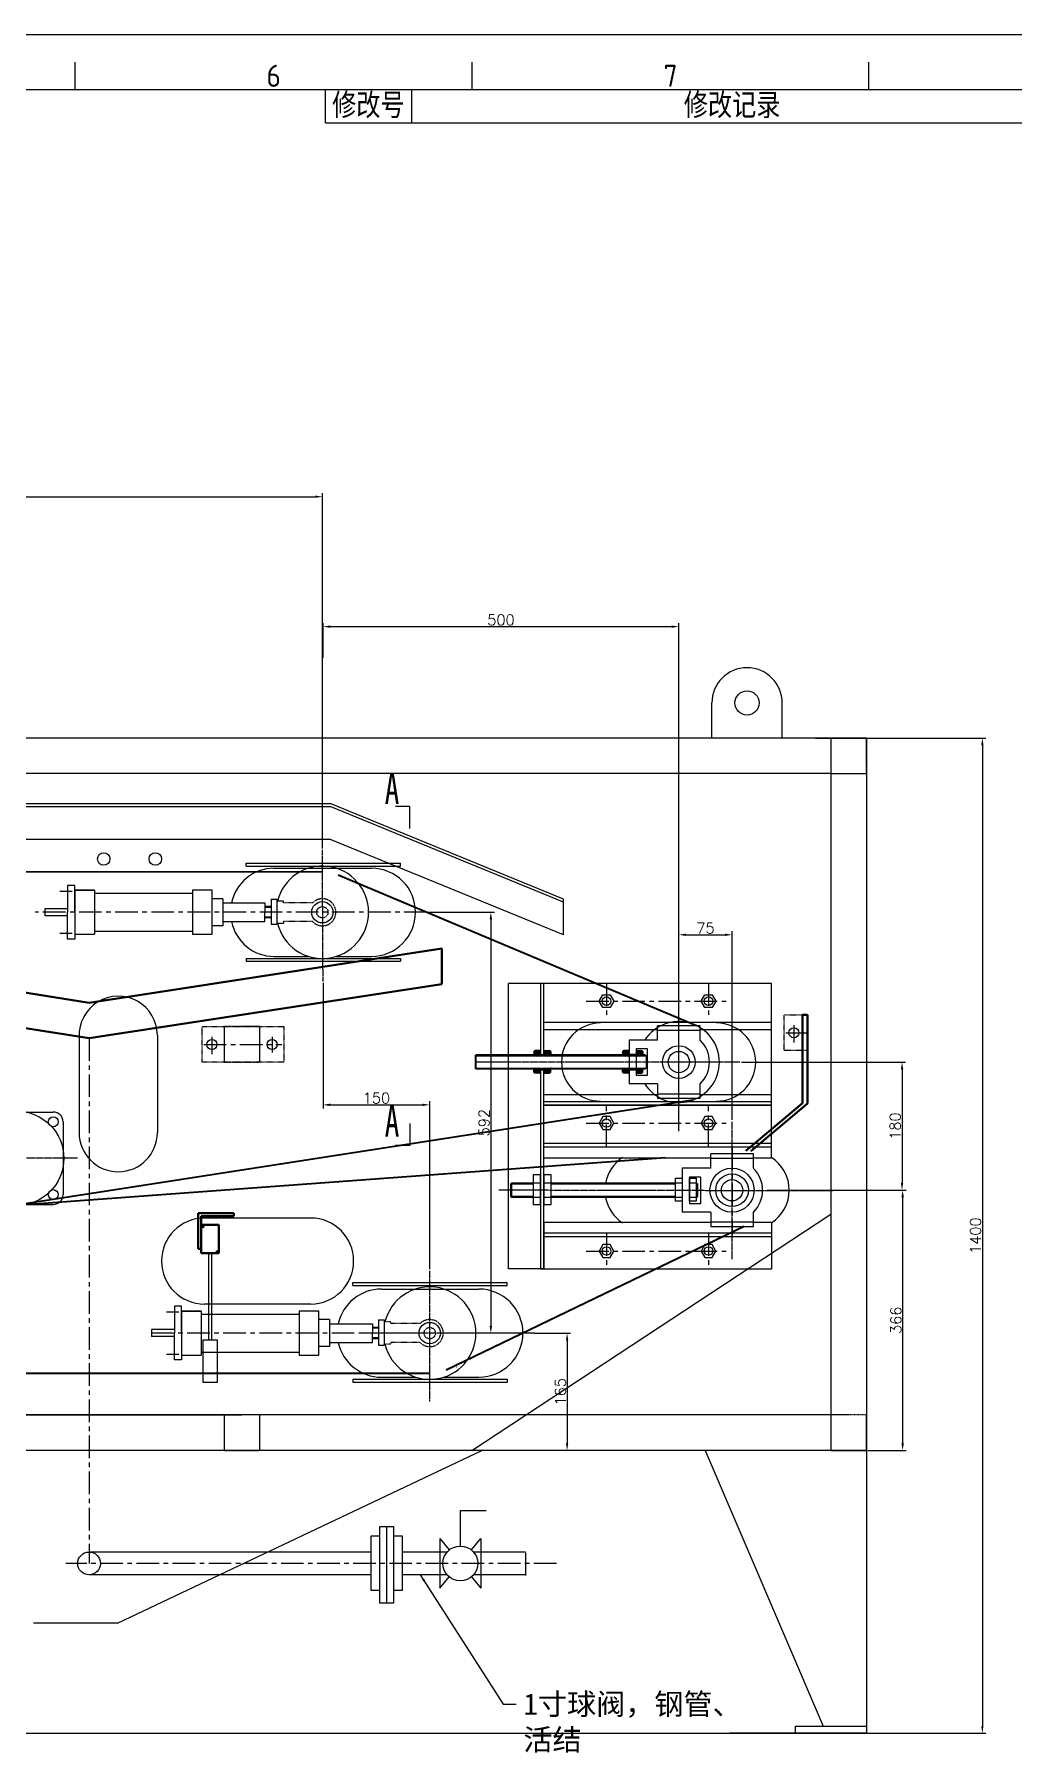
# Model space of a CAD drawing. Header units: inches. Extents: x -166203 to -65610, y -6981 to 11093.
# Drawn here: x -88545 to -87168, y 5166 to 7583 of the extents above; entities that cross this region are included whole.
import ezdxf
from ezdxf.enums import TextEntityAlignment as Align

# ---------------------------------------------------------------- set-up
doc = ezdxf.new("R2010")
doc.units = ezdxf.units.IN
doc.header["$MEASUREMENT"] = 0
doc.linetypes.add('CENTERX2', pattern=[101.6, 63.5, -12.7, 12.7, -12.7])
doc.linetypes.add('HIDDEN2', pattern=[0.1875, 0.125, -0.0625])
doc.layers.get('0').update_dxf_attribs({"lineweight": 25})
doc.layers.get('Defpoints').update_dxf_attribs({"color": 5})
doc.layers.add('BODY', color=4, linetype='Continuous', lineweight=50)
doc.layers.add('图层2', color=3, linetype='Continuous', lineweight=40)
for name, color, linetype in [('DOTE', 40, 'CENTERX2'), ('FRAME035', 2, 'Continuous'), ('ZHU', 7, 'Continuous'), ('中心线', 1, 'CENTERX2'), ('细线', 30, 'Continuous'), ('虚线', 3, 'HIDDEN2')]:
    doc.layers.add(name, color=color, linetype=linetype)
doc.styles.add('ISOCP', font='isocp.shx')
doc.styles.get("Standard").update_dxf_attribs({"font": 'txt.shx', "bigfont": 'whgtxt.shx'})
doc.styles.add('STYLE1', font='SIMFANG.TTF', dxfattribs={"width": 0.8, "height": 4})
doc.styles.add('宋体', font='txt.shx', dxfattribs={"width": 0.7, "bigfont": 'whgtxt.shx'})
doc.dimstyles.get("Standard").update_dxf_attribs({"dimtxt": 15, "dimasz": 10, "dimexe": 5, "dimexo": 2, "dimgap": 2, "dimtad": 1, "dimdec": 0, "dimzin": 0, "dimdsep": 46, "dimtxsty": 'Standard', "dimcen": 0.09, "dimclrd": 4, "dimclre": 4, "dimclrt": 4, "dimadec": 1, "dimazin": 0, "dimtfac": 1, "dimtdec": 0, "dimtofl": 0, "dimtmove": 0, "dimatfit": 3, "dimfxl": 0, "dimtolj": 1, "dimtzin": 0, "dimarcsym": 0})

# ---------------------------------------------------------------- blocks, each defined once
blk = doc.blocks.new('*D11')
at = {"layer": 'BODY', "color": 4, "lineweight": -2, "ltscale": 0.5}
for p, q in [((-89475.4, 6591.3), (-89475.4, 6938)), ((-88140.4, 6438.2), (-88140.4, 6938)), ((-89465.4, 6933), (-88150.4, 6933))]:
    blk.add_line(p, q, dxfattribs=at)
at = {"layer": 'BODY', "color": 4, "ltscale": 0.5}
for points in [[(-89465.4, 6934.7), (-89465.4, 6931.4), (-89475.4, 6933)], [(-88150.4, 6934.7), (-88150.4, 6931.4), (-88140.4, 6933)]]:
    blk.add_solid(points, dxfattribs=at)
at = {"layer": 'Defpoints', "color": 0, "ltscale": 0.5}
for p in [(-88140.4, 6933), (-89475.4, 6589.3), (-88140.4, 6436.2)]:
    blk.add_point(p, dxfattribs=at)
at = {"layer": 'BODY', "color": 4, "ltscale": 0.5, "insert": (-88807.9, 6942.5), "char_height": 15, "attachment_point": 5}
blk.add_mtext('\\A1;1335', dxfattribs=at)
blk = doc.blocks.new('*D12')
at = {"layer": 'BODY', "color": 4, "lineweight": -2, "ltscale": 0.5}
for p, q in [((-88139.4, 6706.5), (-88139.4, 6755.2)), ((-88129.4, 6750.2), (-87649.2, 6750.2)), ((-87639.2, 6227.4), (-87639.2, 6755.2))]:
    blk.add_line(p, q, dxfattribs=at)
at = {"layer": 'BODY', "color": 4, "ltscale": 0.5}
for points in [[(-88129.4, 6751.9), (-88129.4, 6748.6), (-88139.4, 6750.2)], [(-87649.2, 6751.9), (-87649.2, 6748.6), (-87639.2, 6750.2)]]:
    blk.add_solid(points, dxfattribs=at)
at = {"layer": 'Defpoints', "color": 0, "ltscale": 0.5}
for p in [(-87639.2, 6750.2), (-88139.4, 6704.5), (-87639.2, 6225.4)]:
    blk.add_point(p, dxfattribs=at)
at = {"layer": 'BODY', "color": 4, "ltscale": 0.5, "insert": (-87889.3, 6759.7), "char_height": 15, "attachment_point": 5}
blk.add_mtext('\\A1;500', dxfattribs=at)
blk = doc.blocks.new('*D13')
at = {"layer": 'BODY', "color": 4, "lineweight": -2, "ltscale": 0.5}
for p, q in [((-87639.2, 6222), (-87639.2, 6321.7)), ((-87629.2, 6316.7), (-87574.4, 6316.7)), ((-87564.4, 6056.2), (-87564.4, 6321.7))]:
    blk.add_line(p, q, dxfattribs=at)
at = {"layer": 'BODY', "color": 4, "ltscale": 0.5}
for points in [[(-87629.2, 6318.4), (-87629.2, 6315.1), (-87639.2, 6316.7)], [(-87574.4, 6318.4), (-87574.4, 6315.1), (-87564.4, 6316.7)]]:
    blk.add_solid(points, dxfattribs=at)
at = {"layer": 'Defpoints', "color": 0, "ltscale": 0.5}
for p in [(-87564.4, 6316.7), (-87639.2, 6220), (-87564.4, 6054.2)]:
    blk.add_point(p, dxfattribs=at)
at = {"layer": 'BODY', "color": 4, "ltscale": 0.5, "insert": (-87601.8, 6326.2), "char_height": 15, "attachment_point": 5}
blk.add_mtext('\\A1;75', dxfattribs=at)
blk = doc.blocks.new('*D14')
at = {"layer": 'BODY', "color": 4, "lineweight": -2, "ltscale": 0.5}
for p, q in [((-88139.4, 6249.2), (-88139.4, 6072.5)), ((-88129.4, 6077.5), (-87999.4, 6077.5)), ((-87989.4, 5846.2), (-87989.4, 6082.5))]:
    blk.add_line(p, q, dxfattribs=at)
at = {"layer": 'BODY', "color": 4, "ltscale": 0.5}
for points in [[(-88129.4, 6079.2), (-88129.4, 6075.9), (-88139.4, 6077.5)], [(-87999.4, 6079.2), (-87999.4, 6075.9), (-87989.4, 6077.5)]]:
    blk.add_solid(points, dxfattribs=at)
at = {"layer": 'Defpoints', "color": 0, "ltscale": 0.5}
for p in [(-88139.4, 6251.2), (-87989.4, 6077.5), (-87989.4, 5844.2)]:
    blk.add_point(p, dxfattribs=at)
at = {"layer": 'BODY', "color": 4, "ltscale": 0.5, "insert": (-88064.4, 6087), "char_height": 15, "attachment_point": 5}
blk.add_mtext('\\A1;150', dxfattribs=at)
blk = doc.blocks.new('*D15')
at = {"layer": 'BODY', "color": 4, "lineweight": -2, "ltscale": 0.5}
for p, q in [((-87991.5, 6348.4), (-87898.5, 6348.4)), ((-87903.5, 6338.4), (-87903.5, 5766.4)), ((-87846.7, 5756.4), (-87908.5, 5756.4))]:
    blk.add_line(p, q, dxfattribs=at)
at = {"layer": 'BODY', "color": 4, "ltscale": 0.5}
for points in [[(-87905.2, 6338.4), (-87901.8, 6338.4), (-87903.5, 6348.4)], [(-87905.2, 5766.4), (-87901.8, 5766.4), (-87903.5, 5756.4)]]:
    blk.add_solid(points, dxfattribs=at)
at = {"layer": 'Defpoints', "color": 0, "ltscale": 0.5}
for p in [(-87993.5, 6348.4), (-87903.5, 5756.4), (-87844.7, 5756.4)]:
    blk.add_point(p, dxfattribs=at)
at = {"layer": 'BODY', "color": 4, "ltscale": 0.5, "insert": (-87913, 6052.4), "char_height": 15, "attachment_point": 5, "rotation": 90}
blk.add_mtext('\\A1;592', dxfattribs=at)
blk = doc.blocks.new('*D18')
at = {"layer": 'BODY', "color": 4, "lineweight": -2, "ltscale": 0.5}
for p, q in [((-87842.7, 5756.4), (-87791.3, 5756.4)), ((-87796.3, 5746.4), (-87796.3, 5601.4)), ((-87798.3, 5591.4), (-87801.3, 5591.4))]:
    blk.add_line(p, q, dxfattribs=at)
at = {"layer": 'BODY', "color": 4, "ltscale": 0.5}
for points in [[(-87798, 5746.4), (-87794.7, 5746.4), (-87796.3, 5756.4)], [(-87798, 5601.4), (-87794.7, 5601.4), (-87796.3, 5591.4)]]:
    blk.add_solid(points, dxfattribs=at)
at = {"layer": 'Defpoints', "color": 0, "ltscale": 0.5}
for p in [(-87844.7, 5756.4), (-87796.3, 5591.4), (-87796.3, 5591.4)]:
    blk.add_point(p, dxfattribs=at)
at = {"layer": 'BODY', "color": 4, "ltscale": 0.5, "insert": (-87805.8, 5673.9), "char_height": 15, "attachment_point": 5, "rotation": 90}
blk.add_mtext('\\A1;165', dxfattribs=at)
blk = doc.blocks.new('*D19')
at = {"layer": 'BODY', "color": 4, "lineweight": -2, "ltscale": 0.5}
for p, q in [((-87508.4, 5957.4), (-87319.5, 5957.4)), ((-87324.5, 5947.4), (-87324.5, 5601.4)), ((-87373.4, 5591.4), (-87319.5, 5591.4))]:
    blk.add_line(p, q, dxfattribs=at)
at = {"layer": 'BODY', "color": 4, "ltscale": 0.5}
for points in [[(-87326.2, 5947.4), (-87322.8, 5947.4), (-87324.5, 5957.4)], [(-87326.2, 5601.4), (-87322.8, 5601.4), (-87324.5, 5591.4)]]:
    blk.add_solid(points, dxfattribs=at)
at = {"layer": 'Defpoints', "color": 0, "ltscale": 0.5}
for p in [(-87510.4, 5957.4), (-87375.4, 5591.4), (-87324.5, 5591.4)]:
    blk.add_point(p, dxfattribs=at)
at = {"layer": 'BODY', "color": 4, "ltscale": 0.5, "insert": (-87334, 5774.4), "char_height": 15, "attachment_point": 5, "rotation": 90}
blk.add_mtext('\\A1;366', dxfattribs=at)
blk = doc.blocks.new('*D20')
at = {"layer": 'BODY', "color": 4, "lineweight": -2, "ltscale": 0.5}
for p, q in [((-87551.3, 6137.7), (-87320.4, 6137.7)), ((-87325.4, 6127.7), (-87325.4, 5967.4)), ((-87515, 5957.4), (-87320.4, 5957.4))]:
    blk.add_line(p, q, dxfattribs=at)
at = {"layer": 'BODY', "color": 4, "ltscale": 0.5}
for points in [[(-87327, 6127.7), (-87323.7, 6127.7), (-87325.4, 6137.7)], [(-87327, 5967.4), (-87323.7, 5967.4), (-87325.4, 5957.4)]]:
    blk.add_solid(points, dxfattribs=at)
at = {"layer": 'Defpoints', "color": 0, "ltscale": 0.5}
for p in [(-87553.3, 6137.7), (-87517, 5957.4), (-87325.4, 5957.4)]:
    blk.add_point(p, dxfattribs=at)
at = {"layer": 'BODY', "color": 4, "ltscale": 0.5, "insert": (-87334.9, 6047.6), "char_height": 15, "attachment_point": 5, "rotation": 90}
blk.add_mtext('\\A1;180', dxfattribs=at)
blk = doc.blocks.new('*D56')
at = {"color": 4, "lineweight": -2, "ltscale": 0.5}
for p, q in [((-87447.1, 6593.4), (-87207.4, 6593.4)), ((-87212.4, 6583.4), (-87212.4, 5203.4)), ((-87509.8, 5193.4), (-87207.4, 5193.4))]:
    blk.add_line(p, q, dxfattribs=at)
at = {"color": 4, "ltscale": 0.5}
for points in [[(-87214.1, 6583.4), (-87210.8, 6583.4), (-87212.4, 6593.4)], [(-87214.1, 5203.4), (-87210.8, 5203.4), (-87212.4, 5193.4)]]:
    blk.add_solid(points, dxfattribs=at)
at = {"layer": 'Defpoints', "color": 0, "ltscale": 0.5}
for p in [(-87449.1, 6593.4), (-87511.8, 5193.4), (-87212.4, 5193.4)]:
    blk.add_point(p, dxfattribs=at)
at = {"color": 4, "ltscale": 0.5, "insert": (-87221.9, 5893.4), "char_height": 15, "attachment_point": 5, "rotation": 90}
blk.add_mtext('\\A1;1400', dxfattribs=at)

msp = doc.modelspace()

# ---------------------------------------------------------------- hatches: boundary and pattern name
at = {"layer": 'BODY', "ltscale": 0.5}
h = msp.add_hatch(dxfattribs=at)
h.set_pattern_fill('ANSI31', color=256, scale=20, style=0)
h.set_pattern_definition([(45, (-124.618, -9e-13), (-1.76776695, 1.76776695), [])])
h.paths.add_polyline_path([(-87833.8, 6154), (-87841.7, 6154), (-87843.2, 6152.5), (-87843.2, 6147.7), (-87833.8, 6147.7)])
h.paths.add_polyline_path([(-87833.8, 6147.7), (-87843.2, 6147.7), (-87843.2, 6146.2), (-87833.8, 6146.2)])
h.paths.add_polyline_path([(-87833.8, 6127.7), (-87843.2, 6127.7), (-87843.2, 6123.4), (-87841.7, 6121.9), (-87833.8, 6121.9)])
h.paths.add_polyline_path([(-87833.8, 6129.2), (-87843.2, 6129.2), (-87843.2, 6127.7), (-87833.8, 6127.7)])
h = msp.add_hatch(dxfattribs=at)
h.set_pattern_fill('ANSI31', color=256, scale=20, style=0)
h.set_pattern_definition([(135, (-175537.9768, -2e-12), (1.76776695, 1.76776695), [])])
h.paths.add_polyline_path([(-87828.8, 6154), (-87820.9, 6154), (-87819.4, 6152.5), (-87819.4, 6147.7), (-87828.8, 6147.7)])
h.paths.add_polyline_path([(-87828.8, 6147.7), (-87819.4, 6147.7), (-87819.4, 6146.2), (-87828.8, 6146.2)])
h.paths.add_polyline_path([(-87828.8, 6127.7), (-87819.4, 6127.7), (-87819.4, 6123.4), (-87820.9, 6121.9), (-87828.8, 6121.9)])
h.paths.add_polyline_path([(-87828.8, 6129.2), (-87819.4, 6129.2), (-87819.4, 6127.7), (-87828.8, 6127.7)])
h = msp.add_hatch(dxfattribs=at)
h.set_pattern_fill('ANSI31', color=256, scale=20, style=0)
h.paths.add_polyline_path([(-87709.2, 6147.7), (-87709.2, 6154), (-87717.1, 6154), (-87718.6, 6152.5), (-87718.6, 6147.7)])
h.paths.add_polyline_path([(-87709.2, 6146.2), (-87709.2, 6147.7), (-87718.6, 6147.7), (-87718.6, 6146.2)])
h.paths.add_polyline_path([(-87718.6, 6127.7), (-87718.6, 6123.4), (-87717.1, 6121.9), (-87709.2, 6121.9), (-87709.2, 6127.7)])
h.paths.add_polyline_path([(-87718.6, 6129.2), (-87718.6, 6127.7), (-87709.2, 6127.7), (-87709.2, 6129.2)])
h = msp.add_hatch(dxfattribs=at)
h.set_pattern_fill('ANSI31', color=256, scale=20, style=0)
h.set_pattern_definition([(135, (-175408.3588, 0), (1.76776695, 1.76776695), [])])
h.paths.add_polyline_path([(-87699.2, 6154), (-87691.2, 6154), (-87689.7, 6152.5), (-87689.7, 6147.7), (-87699.2, 6147.7)])
h.paths.add_polyline_path([(-87699.2, 6147.7), (-87689.7, 6147.7), (-87689.7, 6146.2), (-87699.2, 6146.2)])
h.paths.add_polyline_path([(-87699.2, 6127.7), (-87689.7, 6127.7), (-87689.7, 6123.4), (-87691.2, 6121.9), (-87699.2, 6121.9)])
h.paths.add_polyline_path([(-87699.2, 6129.2), (-87689.7, 6129.2), (-87689.7, 6127.7), (-87699.2, 6127.7)])

# ---------------------------------------------------------------- linework, layer by layer
at = {"color": 3, "linetype": 'Continuous'}
for p, q in [((-88487.8, 7505.6), (-88487.8, 7544.5)), ((-87929.8, 7505.6), (-87929.8, 7544.5)), ((-87371.9, 7505.6), (-87371.9, 7544.5))]:
    msp.add_line(p, q, dxfattribs=at)
at = {"color": 2, "linetype": 'Continuous'}
for p, q in [((-85795.5, 7505.6), (-93710.2, 7505.6)), ((-88135.9, 7459), (-88135.9, 7505.6)), ((-88014.6, 7459), (-88014.6, 7505.6)), ((-88135.9, 7459), (-85795.5, 7459))]:
    msp.add_line(p, q, dxfattribs=at)
at = {"ltscale": 0.03}
for p, q in [((-87375.4, 6593.4), (-88829.4, 6593.4)), ((-87375.4, 6593.4), (-87375.4, 5591.4)), ((-87425.4, 6543.4), (-88779.4, 6543.4)), ((-87425.4, 6543.4), (-87425.4, 5641.4)), ((-87425.4, 5641.4), (-89198, 5641.4)), ((-87375.4, 5591.4), (-89216.5, 5591.4)), ((-87375.4, 5591.4), (-87737.4, 5591.4)), ((-87602, 5591.4), (-87436.3, 5203.4)), ((-87375.4, 5591.4), (-87375.4, 5193.4)), ((-89216.5, 5193.4), (-87360, 5193.4)), ((-87375.4, 5193.4), (-87567.4, 5193.4))]:
    msp.add_line(p, q, dxfattribs=at)
at = {"ltscale": 0.5}
for p, q in [((-88017.3, 6497.2), (-88037.4, 6497.2)), ((-88017.3, 6466.4), (-88017.3, 6497.2)), ((-88247.4, 6417.4), (-88030.4, 6417.4)), ((-88247.4, 6413.4), (-88247.4, 6417.4)), ((-88247.4, 6413.4), (-88030.4, 6413.4)), ((-88208.4, 6410.4), (-88071.4, 6410.4)), ((-88030.4, 6413.4), (-88030.4, 6417.4)), ((-88488.5, 6386.3), (-88498.5, 6386.3)), ((-88498.5, 6386.3), (-88498.5, 6348.4)), ((-88488.5, 6348.4), (-88488.5, 6386.3)), ((-88488.5, 6379.4), (-88488.5, 6317.4)), ((-88488.5, 6379.4), (-88461, 6379.4)), ((-88461, 6379.4), (-88488.5, 6379.4)), ((-88461, 6379.4), (-88461, 6317.4)), ((-88461, 6375.1), (-88323, 6375.1)), ((-88295.5, 6379.4), (-88323, 6379.4)), ((-88295.5, 6379.4), (-88323, 6379.4)), ((-88323, 6379.4), (-88323, 6317.4)), ((-88295.5, 6317.4), (-88295.5, 6379.4)), ((-88280.5, 6367.4), (-88295.5, 6367.4)), ((-88280.5, 6367.4), (-88280.5, 6329.4)), ((-88280.5, 6361.6), (-88221.1, 6361.6)), ((-88221.1, 6361.6), (-88221.1, 6347.8)), ((-88212.4, 6367), (-88212.4, 6331.6)), ((-88212.4, 6367), (-88204.4, 6367)), ((-88204.4, 6367), (-88204.4, 6331.6)), ((-88498.5, 6353.4), (-88530.4, 6353.4)), ((-88530.4, 6353.4), (-88530.4, 6343.4)), ((-88498.5, 6343.4), (-88530.4, 6343.4)), ((-88498.5, 6310.6), (-88498.5, 6348.4)), ((-88488.5, 6348.4), (-88488.5, 6310.6)), ((-88280.5, 6335.3), (-88221.1, 6335.3)), ((-88212.4, 6356.4), (-88221.1, 6356.4)), ((-88212.4, 6355.2), (-88221.1, 6355.2)), ((-88221.1, 6335.3), (-88221.1, 6349.1)), ((-88212.4, 6341.6), (-88221.1, 6341.6)), ((-88212.4, 6340.4), (-88221.1, 6340.4)), ((-88488.5, 6310.6), (-88498.5, 6310.6)), ((-88488.5, 6317.4), (-88461, 6317.4)), ((-88323, 6321.2), (-88461, 6321.2)), ((-88323, 6317.4), (-88295.5, 6317.4)), ((-88280.5, 6329.4), (-88295.5, 6329.4)), ((-88212.4, 6331.6), (-88204.4, 6331.6)), ((-88208.4, 6286.4), (-88159.9, 6286.4)), ((-88120.8, 6286.4), (-88071.4, 6286.4)), ((-88247.4, 6283.4), (-88030.4, 6283.4)), ((-88247.4, 6283.4), (-88247.4, 6279.4)), ((-88247.4, 6279.4), (-88030.4, 6279.4)), ((-88030.4, 6283.4), (-88030.4, 6279.4)), ((-87878.8, 5846.9), (-87878.8, 6248.4)), ((-87508.8, 6248.4), (-87878.8, 6248.4)), ((-87833.8, 6248.4), (-87833.8, 6147.7)), ((-87828.8, 6147.7), (-87828.8, 6248.4)), ((-87508.8, 6002.9), (-87508.8, 6248.4)), ((-87508.8, 6193.4), (-87828.8, 6193.4)), ((-87609.1, 6188.7), (-87669.2, 6188.7)), ((-87669.2, 6168.4), (-87669.2, 6188.7)), ((-87609.1, 6168.4), (-87609.1, 6188.7)), ((-87828.8, 6183.4), (-87669.2, 6183.4)), ((-87709.2, 6168.4), (-87709.2, 6106.9)), ((-87669.2, 6168.4), (-87709.2, 6168.4)), ((-87609.1, 6182.2), (-87669.2, 6182.2)), ((-87609.1, 6183.4), (-87508.8, 6183.4)), ((-87925.5, 6146.2), (-87925.5, 6129.2)), ((-87924, 6127.7), (-87924, 6147.7)), ((-87843.2, 6152.5), (-87841.7, 6154)), ((-87843.2, 6152.5), (-87843.2, 6146.2)), ((-87833.8, 6154), (-87841.7, 6154)), ((-87828.8, 6154), (-87820.9, 6154)), ((-87819.4, 6152.5), (-87820.9, 6154)), ((-87819.4, 6152.5), (-87819.4, 6146.2)), ((-87718.6, 6152.5), (-87717.1, 6154)), ((-87718.6, 6152.5), (-87718.6, 6146.2)), ((-87709.2, 6154), (-87717.1, 6154)), ((-87709.2, 6148.7), (-87699.2, 6148.7)), ((-87699.2, 6156.2), (-87699.2, 6119.2)), ((-87683.2, 6156.2), (-87699.2, 6156.2)), ((-87699.2, 6154), (-87691.2, 6154)), ((-87689.7, 6152.5), (-87691.2, 6154)), ((-87689.7, 6152.5), (-87689.7, 6146.2)), ((-87686.5, 6147.7), (-87685, 6146.2)), ((-87685, 6146.2), (-87685, 6129.2)), ((-87683.2, 6119.2), (-87683.2, 6156.2)), ((-87843.2, 6123.4), (-87843.2, 6129.2)), ((-87843.2, 6123.4), (-87841.7, 6121.9)), ((-87833.8, 6121.9), (-87841.7, 6121.9)), ((-87833.8, 6127.7), (-87833.8, 5846.9)), ((-87833.8, 6126.7), (-87823.8, 6126.7)), ((-87828.8, 5846.9), (-87828.8, 6127.7)), ((-87828.8, 6121.9), (-87820.9, 6121.9)), ((-87819.4, 6123.4), (-87820.9, 6121.9)), ((-87819.4, 6123.4), (-87819.4, 6129.2)), ((-87718.6, 6123.4), (-87718.6, 6129.2)), ((-87718.6, 6123.4), (-87717.1, 6121.9)), ((-87709.2, 6121.9), (-87717.1, 6121.9)), ((-87709.2, 6126.7), (-87699.2, 6126.7)), ((-87699.2, 6121.9), (-87691.2, 6121.9)), ((-87699.2, 6119.2), (-87683.2, 6119.2)), ((-87689.7, 6123.4), (-87691.2, 6121.9)), ((-87689.7, 6123.4), (-87689.7, 6129.2)), ((-87686.5, 6127.7), (-87685, 6129.2)), ((-87828.8, 6091.9), (-87669.2, 6091.9)), ((-87669.2, 6106.9), (-87709.2, 6106.9)), ((-87669.2, 6106.9), (-87669.2, 6086.7)), ((-87669.2, 6093.2), (-87609.1, 6093.2)), ((-87609.1, 6086.7), (-87609.1, 6106.9)), ((-87609.1, 6091.9), (-87508.8, 6091.9)), ((-88621.2, 6067.4), (-88518.7, 6067.4)), ((-87508.8, 6081.9), (-87828.8, 6081.9)), ((-87828.8, 6076.9), (-87508.8, 6076.9)), ((-87508.8, 6076.9), (-87828.8, 6076.9)), ((-87669.2, 6086.7), (-87609.1, 6086.7)), ((-88504.9, 6053.7), (-88504.9, 5951.2)), ((-88017.3, 6051.3), (-88017.3, 6020.5)), ((-88017.3, 6020.5), (-88037.4, 6020.5)), ((-87508.8, 6022.9), (-87828.8, 6022.9)), ((-87508.8, 6017.9), (-87508.8, 6022.9)), ((-87508.8, 6017.9), (-87828.8, 6017.9)), ((-87828.8, 6002.9), (-87594.4, 6002.9)), ((-87534.3, 6008.4), (-87594.4, 6008.4)), ((-87594.4, 5988.2), (-87594.4, 6008.4)), ((-87534.3, 6001.9), (-87594.4, 6001.9)), ((-87534.3, 5988.2), (-87534.3, 6008.4)), ((-87534.3, 6002.9), (-87508.8, 6002.9)), ((-87634.4, 5988.2), (-87634.4, 5926.7)), ((-87594.4, 5988.2), (-87634.4, 5988.2)), ((-87624.4, 5975.9), (-87624.4, 5938.9)), ((-87608.4, 5975.9), (-87624.4, 5975.9)), ((-87608.4, 5938.9), (-87608.4, 5975.9)), ((-87875.8, 5965.9), (-87875.8, 5948.9)), ((-87874.3, 5967.4), (-87874.3, 5947.4)), ((-87613.8, 5967.4), (-87613.8, 5947.4)), ((-87612.3, 5965.9), (-87613.8, 5967.4)), ((-87613.8, 5947.4), (-87612.3, 5948.9)), ((-87612.3, 5948.9), (-87612.3, 5965.9)), ((-88621.2, 5937.4), (-88518.7, 5937.4)), ((-87930.4, 5591.4), (-87425.4, 5923.5)), ((-87594.4, 5926.7), (-87634.4, 5926.7)), ((-87624.4, 5938.9), (-87608.4, 5938.9)), ((-87594.4, 5926.7), (-87594.4, 5906.4)), ((-87534.3, 5906.4), (-87534.3, 5926.7)), ((-88156.9, 5918.3), (-88306.1, 5918.3)), ((-87828.8, 5911.9), (-87828.8, 5891.9)), ((-87594.4, 5911.9), (-87828.8, 5911.9)), ((-87594.4, 5912.9), (-87534.3, 5912.9)), ((-87594.4, 5906.4), (-87534.3, 5906.4)), ((-87508.8, 5911.9), (-87534.3, 5911.9)), ((-87508.8, 5911.9), (-87508.8, 5846.9)), ((-87508.8, 5896.9), (-87828.8, 5896.9)), ((-87828.8, 5896.9), (-87828.8, 5846.9)), ((-87508.8, 5891.9), (-87828.8, 5891.9)), ((-87508.8, 5896.9), (-87508.8, 5891.9)), ((-88097.4, 5827.4), (-87880.4, 5827.4)), ((-88097.4, 5823.4), (-88097.4, 5827.4)), ((-87880.4, 5823.4), (-87880.4, 5827.4)), ((-87828.8, 5846.9), (-87878.8, 5846.9)), ((-87833.8, 5846.9), (-87508.8, 5846.9)), ((-88097.4, 5823.4), (-87880.4, 5823.4)), ((-88057.4, 5818.4), (-87920.4, 5818.4)), ((-88338.5, 5794.3), (-88348.5, 5794.3)), ((-88348.5, 5794.3), (-88348.5, 5756.4)), ((-88338.5, 5756.4), (-88338.5, 5794.3)), ((-88338.5, 5787.4), (-88338.5, 5725.4)), ((-88311, 5787.4), (-88338.5, 5787.4)), ((-88338.5, 5787.4), (-88311, 5787.4)), ((-88311, 5787.4), (-88311, 5725.4)), ((-88311, 5783.1), (-88173, 5783.1)), ((-88156.9, 5797.3), (-88306.1, 5797.3)), ((-88145.5, 5787.4), (-88173, 5787.4)), ((-88145.5, 5787.4), (-88173, 5787.4)), ((-88173, 5787.4), (-88173, 5725.4)), ((-88145.5, 5725.4), (-88145.5, 5787.4)), ((-88348.5, 5761.4), (-88380.4, 5761.4)), ((-88380.4, 5761.4), (-88380.4, 5751.4)), ((-88348.5, 5718.6), (-88348.5, 5756.4)), ((-88338.5, 5756.4), (-88338.5, 5718.6)), ((-88130.5, 5775.4), (-88145.5, 5775.4)), ((-88130.5, 5775.4), (-88130.5, 5737.4)), ((-88130.5, 5769.6), (-88070.1, 5769.6)), ((-88070.1, 5769.6), (-88070.1, 5755.8)), ((-88061.4, 5764.4), (-88070.1, 5764.4)), ((-88061.4, 5763.2), (-88070.1, 5763.2)), ((-88070.1, 5743.3), (-88070.1, 5757.1)), ((-88061.4, 5775), (-88061.4, 5739.6)), ((-88061.4, 5775), (-88053.4, 5775)), ((-88053.4, 5775), (-88053.4, 5739.6)), ((-88348.5, 5751.4), (-88380.4, 5751.4)), ((-88173, 5729.2), (-88311, 5729.2)), ((-88130.5, 5737.4), (-88145.5, 5737.4)), ((-88130.5, 5743.3), (-88070.1, 5743.3)), ((-88061.4, 5749.6), (-88070.1, 5749.6)), ((-88061.4, 5748.4), (-88070.1, 5748.4)), ((-88061.4, 5739.6), (-88053.4, 5739.6)), ((-88338.5, 5718.6), (-88348.5, 5718.6)), ((-88338.5, 5725.4), (-88311, 5725.4)), ((-88173, 5725.4), (-88145.5, 5725.4)), ((-88097.4, 5691.4), (-87880.4, 5691.4)), ((-88097.4, 5691.4), (-88097.4, 5687.4)), ((-88097.4, 5687.4), (-87880.4, 5687.4)), ((-88057.4, 5694.4), (-88008.9, 5694.4)), ((-87969.8, 5694.4), (-87920.4, 5694.4)), ((-87880.4, 5691.4), (-87880.4, 5687.4)), ((-87946.4, 5456.9), (-87946.4, 5506.8)), ((-87946.4, 5506.8), (-87910.1, 5506.8)), ((-88050, 5484.3), (-88050, 5376.6)), ((-87975.1, 5467.3), (-87975.1, 5397.6)), ((-87975.1, 5467.3), (-87962, 5451.3)), ((-87930.8, 5451.3), (-87917.6, 5467.3)), ((-87917.6, 5467.3), (-87917.6, 5397.6)), ((-87854.9, 5447.4), (-87854.9, 5415.4)), ((-87975.1, 5397.6), (-87962, 5413.5)), ((-87930.8, 5413.5), (-87917.6, 5397.6)), ((-87475.4, 5193.4), (-87475.4, 5203.4)), ((-87475.4, 5203.4), (-87375.4, 5203.4))]:
    msp.add_line(p, q, dxfattribs=at)
at = {"ltscale": 0.04}
for p, q in [((-87925.5, 6146.2), (-87924, 6147.7)), ((-87686.5, 6147.7), (-87924, 6147.7)), ((-87925.5, 6129.2), (-87924, 6127.7)), ((-87686.5, 6127.7), (-87924, 6127.7)), ((-87875.8, 5965.9), (-87874.3, 5967.4)), ((-87875.8, 5948.9), (-87874.3, 5947.4)), ((-87833.8, 5967.4), (-87874.3, 5967.4)), ((-87833.8, 5947.4), (-87874.3, 5947.4)), ((-87634.4, 5967.4), (-87828.8, 5967.4)), ((-87634.4, 5947.4), (-87828.8, 5947.4)), ((-87613.8, 5967.4), (-87624.4, 5967.4)), ((-87613.8, 5947.4), (-87624.4, 5947.4))]:
    msp.add_line(p, q, dxfattribs=at)
at = {"ltscale": 2}
for q in [(-87916.1, 5591.4), (-88546.6, 5348.3)]:
    msp.add_line((-88428.2, 5348.3), q, dxfattribs=at)
at = {"ltscale": 10}
for p, q in [((-88071.8, 5448.4), (-88468.4, 5448.4)), ((-87964.9, 5448.4), (-88028.1, 5448.4)), ((-87854.9, 5448.4), (-87927.8, 5448.4)), ((-88071.8, 5416.4), (-88468.4, 5416.4)), ((-87964.9, 5416.4), (-88028.1, 5416.4)), ((-87854.9, 5416.4), (-87927.8, 5416.4))]:
    msp.add_line(p, q, dxfattribs=at)
at = {"ltscale": 0.5}
for points in [[(-87751.2, 6223.4), (-87746, 6232.4), (-87735.6, 6232.4), (-87730.4, 6223.4), (-87735.6, 6214.4), (-87746, 6214.4)], [(-87608, 6223.4), (-87602.8, 6232.4), (-87592.4, 6232.4), (-87587.2, 6223.4), (-87592.4, 6214.4), (-87602.8, 6214.4)], [(-87751.2, 6051.9), (-87746, 6042.9), (-87735.6, 6042.9), (-87730.4, 6051.9), (-87735.6, 6060.9), (-87746, 6060.9)], [(-87608, 6051.9), (-87602.8, 6042.9), (-87592.4, 6042.9), (-87587.2, 6051.9), (-87592.4, 6060.9), (-87602.8, 6060.9)], [(-87833.8, 5978.9), (-87844, 5978.9), (-87844, 5937.4), (-87833.8, 5937.4)], [(-87818.6, 5978.9), (-87828.8, 5978.9), (-87828.8, 5937.4), (-87818.6, 5937.4)], [(-87643.7, 5974.2), (-87634.4, 5974.2), (-87634.4, 5942.2), (-87643.7, 5942.2)], [(-87624.4, 5974.2), (-87615, 5974.2), (-87615, 5942.2), (-87624.4, 5942.2)], [(-87751.2, 5871.9), (-87746, 5862.9), (-87735.6, 5862.9), (-87730.4, 5871.9), (-87735.6, 5880.9), (-87746, 5880.9)], [(-87608, 5871.9), (-87602.8, 5862.9), (-87592.4, 5862.9), (-87587.2, 5871.9), (-87592.4, 5880.9), (-87602.8, 5880.9)], [(-88059.7, 5484.3), (-88040.2, 5484.3), (-88040.2, 5376.6), (-88059.7, 5376.6)]]:
    msp.add_lwpolyline(points, close=True, dxfattribs=at)
for points in [[(-88059.7, 5394.2), (-88071.8, 5394.2), (-88071.8, 5471), (-88059.7, 5471)], [(-88040.2, 5471), (-88028.1, 5471), (-88028.1, 5394.2), (-88040.2, 5394.2)]]:
    msp.add_lwpolyline(points, dxfattribs=at)
for centre, radius in [((-88447.8, 6423.4), 8.73), ((-88375.3, 6423.4), 8.73), ((-87740.8, 6223.4), 6), ((-87597.6, 6223.4), 6), ((-88295.7, 6162.4), 7), ((-88211, 6162.4), 7), ((-87477.4, 6178.9), 7), ((-88518.7, 6053.7), 7), ((-87740.8, 6051.9), 6), ((-87597.6, 6051.9), 6), ((-87564.4, 5957.4), 31), ((-87564.4, 5957.4), 15), ((-88518.7, 5951.2), 7), ((-87740.8, 5871.9), 6), ((-87597.6, 5871.9), 6), ((-88468.4, 5432.4), 16), ((-87946.4, 5432.4), 24.5)]:
    msp.add_circle(centre, radius, dxfattribs=at)
for centre, radius, start, end in [((-88208.3, 6349.5), 60.9, 90.1049, 168.5583), ((-88140.4, 6348.4), 65, 194.0152, 165.9848), ((-88071.4, 6348.4), 62, 270, 90), ((-88208.3, 6347.3), 60.9, 191.4417, 269.8951), ((-87639.2, 6137.7), 57, 212.6365, 147.3635), ((-87639.2, 6137.7), 43, 314.3654, 45.6346), ((-88518.7, 6053.7), 13.7, 360, 90), ((-87564.4, 5957.4), 43, 314.3654, 45.6346), ((-88518.7, 5951.2), 13.7, 270, 0), ((-88306.1, 5857.8), 60.5, 90, 270), ((-88156.9, 5857.8), 60.5, 270, 90), ((-88057.4, 5756.4), 62, 90, 167.7298), ((-87989.4, 5756.4), 65, 194.0152, 165.9848), ((-87920.4, 5756.4), 62, 270, 90), ((-88057.4, 5756.4), 62, 192.2702, 270)]:
    msp.add_arc(centre, radius, start, end, dxfattribs=at)
at = {"layer": 'BODY', "ltscale": 2}
for p, q in [((-88949.1, 6297.5), (-88468.4, 6221.1)), ((-88468.4, 6221.1), (-87972.4, 6297.5)), ((-87972.4, 6297.5), (-87972.4, 6247.5)), ((-88949.1, 6247.5), (-88468.4, 6171.1)), ((-88468.4, 6171.1), (-87972.4, 6247.5)), ((-87465.4, 6204.2), (-87465.4, 6079.8)), ((-87465.4, 6204.2), (-87458.3, 6204.2)), ((-87458.3, 6204.2), (-87458.3, 6079.3)), ((-87465.4, 6079.8), (-87545, 6012.8)), ((-87458.3, 6079.3), (-87537.8, 6012.3)), ((-88315, 5924.9), (-88265, 5924.9)), ((-88315, 5920.9), (-88315, 5924.9)), ((-88315, 5924.9), (-88315, 5874.9)), ((-88265, 5920.9), (-88265, 5924.9)), ((-88311, 5920.9), (-88265, 5920.9)), ((-88311, 5874.9), (-88311, 5920.9)), ((-88311, 5908.9), (-88286, 5908.9)), ((-88286, 5908.9), (-88286, 5868.9)), ((-88315, 5874.9), (-88311, 5874.9)), ((-88311, 5868.9), (-88311, 5874.9)), ((-88286, 5868.9), (-88311, 5868.9)), ((-88311, 5868.9), (-88298.5, 5868.9))]:
    msp.add_line(p, q, dxfattribs=at)
for centre, radius in [((-88308.3, 5906.9), 1.33), ((-88288.2, 5870.5), 0.942)]:
    msp.add_circle(centre, radius, dxfattribs=at)
at = {"layer": 'Defpoints', "ltscale": 0.5}
for p, q in [((-87685, 6146.2), (-87925.5, 6146.2)), ((-87925.5, 6129.2), (-87685, 6129.2)), ((-87844, 5965.9), (-87875.8, 5965.9)), ((-87875.8, 5948.9), (-87844, 5948.9)), ((-87643.7, 5965.9), (-87818.6, 5965.9)), ((-87818.6, 5948.9), (-87643.7, 5948.9)), ((-87612.3, 5965.9), (-87615, 5965.9)), ((-87615, 5948.9), (-87612.3, 5948.9))]:
    msp.add_line(p, q, dxfattribs=at)
at = {"layer": 'DOTE', "ltscale": 2}
for p, q in [((-88300.5, 5868.9), (-88300.3, 5747.1)), ((-88296.5, 5868.9), (-88296.3, 5747.1)), ((-88308.2, 5727.1), (-88308.2, 5747.1)), ((-88308.2, 5747.1), (-88288.2, 5747.1)), ((-88288.2, 5747.1), (-88288.2, 5687.1)), ((-88308.2, 5687.1), (-88308.2, 5727.1))]:
    msp.add_line(p, q, dxfattribs=at)
at = {"layer": 'DOTE', "ltscale": 0.5}
msp.add_line((-88288.2, 5687.1), (-88308.2, 5687.1), dxfattribs=at)
at = {"layer": 'FRAME035', "color": 3}
msp.add_line((-93787.9, 7583.4), (-85717.7, 7583.4), dxfattribs=at)
at = {"layer": 'FRAME035', "ltscale": 2}
msp.add_line((-88949.1, 6297.5), (-88468.4, 6221.1), dxfattribs=at)
at = {"layer": 'ZHU', "ltscale": 2}
msp.add_line((-89166.5, 5641.4), (-88253.4, 5641.4), dxfattribs=at)
at = {"layer": '中心线', "ltscale": 0.04}
for p, q in [((-88139.4, 6251.2), (-88140.4, 6436.2)), ((-87639.2, 6040.4), (-87639.2, 6225.4)), ((-87553.3, 6137.7), (-87925.5, 6137.7)), ((-87564.4, 5860.2), (-87564.4, 6054.2)), ((-88484.5, 6002.4), (-88665.7, 6002.4)), ((-87422.5, 5956.4), (-87892.1, 5957.4)), ((-87989.4, 5660.2), (-87989.4, 5844.2)), ((-87903.5, 5756.4), (-88084.7, 5756.4))]:
    msp.add_line(p, q, dxfattribs=at)
at = {"layer": '中心线', "ltscale": 0.5}
for p, q in [((-88509.4, 6378.1), (-88492.1, 6378.1)), ((-87993.5, 6348.4), (-88544, 6348.4)), ((-88509.4, 6318.8), (-88492.1, 6318.8)), ((-87740.8, 6248.4), (-87740.8, 6198.4)), ((-87597.6, 6248.4), (-87597.6, 6198.4)), ((-87769.4, 6223.4), (-87567.2, 6223.4)), ((-87477.4, 6189.8), (-87477.4, 6165.4)), ((-88468.4, 6171.1), (-88468.4, 5432.4)), ((-88295.7, 6173.3), (-88295.7, 6148.9)), ((-88211, 6173.3), (-88211, 6151.3)), ((-87488.9, 6178.9), (-87458.3, 6178.9)), ((-88307.2, 6162.4), (-88197.6, 6162.4)), ((-87740.8, 6017.9), (-87740.8, 6076.9)), ((-87597.6, 6017.9), (-87597.6, 6076.9)), ((-87769.4, 6051.9), (-87567.2, 6051.9)), ((-87564.4, 6017.8), (-87564.4, 5894.4)), ((-87740.8, 5896.9), (-87740.8, 5846.9)), ((-87597.6, 5896.9), (-87597.6, 5846.9)), ((-87769.4, 5871.9), (-87567.2, 5871.9)), ((-88359.4, 5786.1), (-88342.1, 5786.1)), ((-87841.5, 5756.4), (-88383.6, 5756.4)), ((-88359.4, 5726.8), (-88342.1, 5726.8)), ((-87811.2, 5432.4), (-88501, 5432.4))]:
    msp.add_line(p, q, dxfattribs=at)
at = {"layer": '图层2', "ltscale": 2}
for p, q in [((-89290.4, 6406.4), (-88140.4, 6405.4)), ((-88118.1, 6400.9), (-87614.5, 6189.1)), ((-87619.6, 6084.2), (-88570.4, 5936.6)), ((-88570.4, 5936.6), (-87658.1, 6003.5)), ((-87547.3, 5906.2), (-87966.4, 5704.3)), ((-87989.4, 5699.4), (-88801.4, 5699.4))]:
    msp.add_line(p, q, dxfattribs=at)
at = {"layer": '细线', "ltscale": 2}
for p, q in [((-87592.8, 6592.9), (-87592.8, 6642.9)), ((-87493.8, 6592.9), (-87493.8, 6642.9)), ((-88829.4, 6501.4), (-88129.4, 6501.4)), ((-88829.4, 6497.4), (-88129.4, 6497.4)), ((-87801.4, 6366.8), (-88129.4, 6501.4)), ((-87801.4, 6362.8), (-88129.4, 6497.4)), ((-88829.4, 6451.4), (-88130.4, 6451.4)), ((-87801.4, 6316.8), (-88130.4, 6451.4)), ((-87801.4, 6316.8), (-87801.4, 6366.8)), ((-88482.4, 6175.4), (-88482.4, 6038.4)), ((-88372.4, 6175.4), (-88372.4, 6038.4)), ((-87425.4, 5825.4), (-87425.4, 5825.4)), ((-87989.4, 5756.4), (-87989.4, 5756.4)), ((-88427.4, 5641.4), (-88427.4, 5641.4)), ((-87566.4, 5641.4), (-87566.4, 5641.4))]:
    msp.add_line(p, q, dxfattribs=at)
for centre, radius in [((-87543.3, 6642.9), 17), ((-88140.4, 6348.4), 15), ((-87639.2, 6137.7), 23), ((-87639.2, 6137.7), 15), ((-88570.4, 6002.4), 66.5), ((-87564.4, 5957.4), 23), ((-87989.4, 5756.4), 15)]:
    msp.add_circle(centre, radius, dxfattribs=at)
for centre, radius, start, end in [((-87543.3, 6642.9), 49.5, 0, 180), ((-88427.4, 6175.4), 55, 0, 182.3027), ((-87749.2, 6137.7), 55, 90, 270), ((-87586.1, 6137.7), 55, 270, 90), ((-88427.4, 6038.4), 55, 180, 0), ((-87688.2, 5957.4), 55, 123.2419, 169.5243), ((-87539, 5957.4), 55, 303.2419, 56.7581), ((-87688.2, 5957.4), 55, 190.4757, 236.7581), ((-87924.4, 5756.4), 55, 239.3036, 240.0781)]:
    msp.add_arc(centre, radius, start, end, dxfattribs=at)
at = {"layer": '虚线', "ltscale": 2}
for p, q in [((-87400.4, 6593.4), (-87425.4, 6593.4)), ((-87425.4, 6593.4), (-87425.4, 6543.4)), ((-87375.4, 6593.4), (-87400.4, 6593.4)), ((-87375.4, 6543.4), (-87375.4, 6593.4)), ((-87425.4, 6543.4), (-87375.4, 6543.4)), ((-88253.4, 6187.5), (-88278.4, 6187.5)), ((-88278.4, 6187.5), (-88278.4, 6137.5)), ((-88228.4, 6187.5), (-88253.4, 6187.5)), ((-88228.4, 6137.5), (-88228.4, 6187.5)), ((-88278.4, 6137.5), (-88228.4, 6137.5)), ((-88253.4, 5641.4), (-88278.4, 5641.4)), ((-88278.4, 5641.4), (-88278.4, 5591.4)), ((-88228.4, 5641.4), (-88253.4, 5641.4)), ((-88228.4, 5591.4), (-88228.4, 5641.4)), ((-87400.4, 5641.4), (-87425.4, 5641.4)), ((-87425.4, 5641.4), (-87425.4, 5591.4)), ((-87375.4, 5641.4), (-87400.4, 5641.4)), ((-87375.4, 5591.4), (-87375.4, 5641.4)), ((-88278.4, 5591.4), (-88228.4, 5591.4)), ((-87425.4, 5591.4), (-87375.4, 5591.4))]:
    msp.add_line(p, q, dxfattribs=at)
at = {"layer": '虚线', "ltscale": 0.5}
for p, q in [((-88204.4, 6364.2), (-88204.4, 6332.7)), ((-88195, 6364.2), (-88204.4, 6364.2)), ((-88195, 6361.7), (-88195, 6364.2)), ((-88154, 6361.7), (-88195, 6361.7)), ((-88154, 6335.2), (-88195, 6335.2)), ((-88195, 6335.2), (-88195, 6332.7)), ((-88195, 6332.7), (-88204.4, 6332.7)), ((-88053.4, 5772.2), (-88053.4, 5740.7)), ((-88044, 5772.2), (-88053.4, 5772.2)), ((-88044, 5769.7), (-88044, 5772.2)), ((-88003, 5769.7), (-88044, 5769.7)), ((-88044, 5740.7), (-88053.4, 5740.7)), ((-88003, 5743.2), (-88044, 5743.2)), ((-88044, 5743.2), (-88044, 5740.7))]:
    msp.add_line(p, q, dxfattribs=at)
msp.add_lwpolyline([(-87458.3, 6154), (-87491.1, 6154), (-87491.1, 6204.2), (-87458.3, 6204.2)], dxfattribs=at)
msp.add_lwpolyline([(-88309.5, 6187.7), (-88194.6, 6187.7), (-88194.6, 6137.5), (-88309.5, 6137.5)], close=True, dxfattribs=at)
for centre in [(-88140.4, 6348.4), (-87989.4, 5756.4)]:
    msp.add_circle(centre, 8, dxfattribs=at)
for centre in [(-88140.4, 6348.4), (-87989.4, 5756.4)]:
    msp.add_arc(centre, 19, 224.1824, 135.8176, dxfattribs=at)

# ---------------------------------------------------------------- texts
at = {"color": 3, "linetype": 'Continuous', "style": 'ISOCP'}
for s, p in [('6', (-88208.8, 7525.1)), ('7', (-87650.9, 7525.1))]:
    msp.add_text(s, height=31.1, dxfattribs=at).set_placement(p, align=Align.MIDDLE)
at = {"color": 3, "linetype": 'Continuous', "style": 'STYLE1', "width": 0.8}
for s, p in [('修改号', (-88126.6, 7469)), ('修改记录', (-87632.2, 7469))]:
    msp.add_text(s, height=31.1, dxfattribs=at).set_placement(p)
at = {"ltscale": 0.5, "char_height": 43.36, "width": 387.334, "attachment_point": 1, "style": '宋体'}
for insert in [(-88052.8, 6543.9), (-88052.8, 6076.2)]:
    msp.add_mtext('{\\fNSimSun|b0|i0|c134|p49;A}', dxfattribs=dict(at, insert=insert))
at = {"color": 4, "ltscale": 0.5, "insert": (-87857.7, 5249.5), "char_height": 30, "width": 306.267, "attachment_point": 1}
msp.add_mtext('{\\fSimSun|b0|i0|c134|p2;1寸球阀，钢管、活结}', dxfattribs=at)

# ---------------------------------------------------------------- dimensions: what is measured, and where the dimension line sits
at = {"ltscale": 0.5}
dim = msp.add_linear_dim(base=(-87212.4, 5193.4), p1=(-87449.1, 6593.4), p2=(-87511.8, 5193.4), angle=90, dimstyle='Standard', dxfattribs=at)
dim.commit()
dim.dimension.update_dxf_attribs({"geometry": '*D56', "text_midpoint": (-87221.9, 5893.4)})
at = {"layer": 'BODY', "ltscale": 10}
for base, p1, p2, picture, middle in [((-88140.4, 6933), (-89475.4, 6589.3), (-88140.4, 6436.2), '*D11', (-88807.9, 6942.5)), ((-87639.2, 6750.2), (-88139.4, 6704.5), (-87639.2, 6225.4), '*D12', (-87889.3, 6759.7)), ((-87564.4, 6316.7), (-87639.2, 6220), (-87564.4, 6054.2), '*D13', (-87601.8, 6326.2)), ((-87989.4, 6077.5), (-88139.4, 6251.2), (-87989.4, 5844.2), '*D14', (-88064.4, 6087))]:
    dim = msp.add_linear_dim(base=base, p1=p1, p2=p2, dimstyle='Standard', dxfattribs=at)
    dim.commit()
    dim.dimension.update_dxf_attribs({"geometry": picture, "text_midpoint": middle})
dim = msp.add_linear_dim(base=(-87903.5, 5756.4), p1=(-87993.5, 6348.4), p2=(-87844.7, 5756.4), angle=90, dimstyle='Standard', dxfattribs=at)
dim.commit()
dim.dimension.update_dxf_attribs({"geometry": '*D15', "text_midpoint": (-87903.5, 6052.4), "dimtype": 160})
for base, p1, p2, picture, middle in [((-87325.4, 5957.4), (-87553.3, 6137.7), (-87517, 5957.4), '*D20', (-87334.9, 6047.6)), ((-87324.5, 5591.4), (-87510.4, 5957.4), (-87375.4, 5591.4), '*D19', (-87334, 5774.4)), ((-87796.3, 5591.4), (-87844.7, 5756.4), (-87796.3, 5591.4), '*D18', (-87805.8, 5673.9))]:
    dim = msp.add_linear_dim(base=base, p1=p1, p2=p2, angle=90, dimstyle='Standard', dxfattribs=at)
    dim.commit()
    dim.dimension.update_dxf_attribs({"geometry": picture, "text_midpoint": middle})

# ---------------------------------------------------------------- leaders
at = {"ltscale": 0.5, "annotation_type": 0, "has_hookline": 1, "hookline_direction": 0, "text_width": 287.7}
msp.add_leader([(-88002.7, 5416.4), (-87886.2, 5234.5), (-87867.7, 5234.5)], dimstyle='Standard', override={"dimgap": 10, "dimtad": 0}, dxfattribs=at)

doc.saveas('drawing.dxf')
